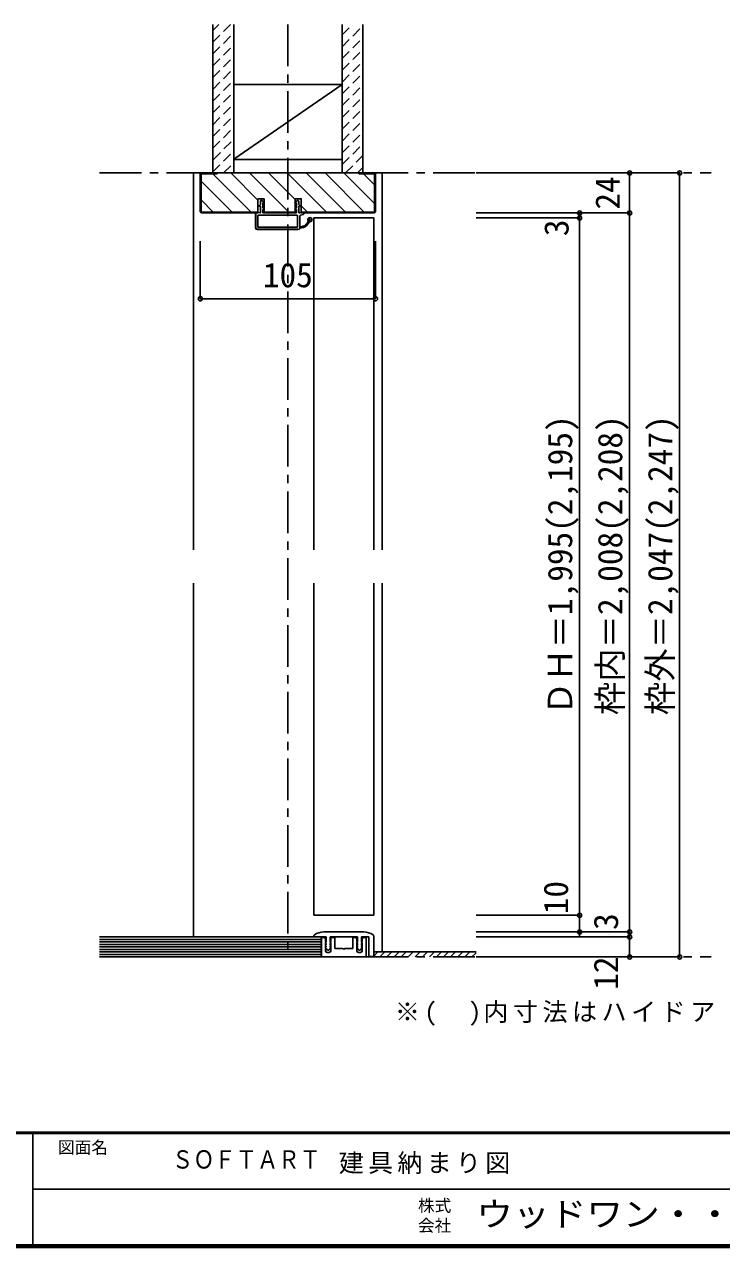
# Model space of a CAD drawing. Units: millimetres, scale not verified. Extents: x -973 to 977, y -718 to 696.
# Drawn here: x -3 to 414, y -701 to 32 of the extents above; entities that cross this region are included whole.
import ezdxf
from ezdxf.enums import TextEntityAlignment as Align

# ---------------------------------------------------------------- set-up
doc = ezdxf.new("R2010")
doc.units = ezdxf.units.MM
doc.header["$LTSCALE"] = 5
doc.header["$PDMODE"] = 32
doc.header["$PDSIZE"] = 2.5
doc.linetypes.add('CHAIN1', pattern=[8, 5, -1, 1, -1])
doc.linetypes.add('DASHED1', pattern=[1.8, 1.2, -0.6])
for name, color, linetype in [('0-0_補助線', 7, 'Continuous'), ('0-1_通り芯', 4, 'CHAIN1'), ('0-3_仕上げ', 7, 'Continuous'), ('0-4_枠', 3, 'Continuous'), ('0-6_扉', 6, 'Continuous'), ('0-7_金物', 7, 'Continuous'), ('0-A_文字', 3, 'Continuous'), ('0-B_寸法', 7, 'Continuous'), ('0-C_ハッチ', 4, 'DASHED1'), ('F-0_補助線', 7, 'Continuous'), ('F-1_枠', 6, 'Continuous'), ('F-A_文字', 7, 'Continuous')]:
    doc.layers.add(name, color=color, linetype=linetype)
doc.styles.add('HGP明朝B', font='')
doc.styles.add('ＭＳ ゴシック', font='')
doc.styles.get('HGP明朝B').set_extended_font_data('HGP明朝B')
doc.styles.get('ＭＳ ゴシック').set_extended_font_data('MS Gothic')

# ---------------------------------------------------------------- blocks, each defined once
blk = doc.blocks.new('2')
at = {"layer": '0-0_補助線'}
for p, q in [((-9.846, -9.622), (-9.846, 15.078)), ((-8.846, 16.078), (0.354, 16.078)), ((-8.846, 15.878), (0.637, 15.878)), ((-8.146, 14.678), (-1.546, 14.678)), ((-8.446, 14.378), (-8.446, -8.922)), ((-1.246, 14.378), (-1.246, -8.922)), ((0.154, 11.653), (2.154, 11.653)), ((0.154, 11.653), (0.154, -8.497)), ((2.154, 10.953), (2.154, 11.653)), ((3.154, 11.653), (2.512, 10.83)), ((3.154, 11.653), (6.154, 11.653)), ((4.154, 13.753), (4.154, 13.053)), ((5.154, 13.053), (4.512, 13.876)), ((7.154, 13.053), (5.154, 13.053)), ((6.154, 10.953), (6.154, 11.653)), ((7.558, 12.258), (6.516, 10.835)), ((-1.48, -10.622), (-8.846, -10.622)), ((-1.546, -9.222), (-8.146, -9.222)), ((-1.189, -10.85), (-0.732, -12.694)), ((0.354, -12.922), (-0.441, -12.922)), ((0.154, -8.497), (2.154, -8.497)), ((4.154, -9.897), (0.154, -9.897)), ((0.154, -9.897), (0.154, -10.622)), ((0.154, -10.622), (0.645, -12.548)), ((2.154, -7.797), (2.154, -8.497)), ((3.154, -8.497), (2.512, -7.674)), ((3.154, -8.497), (6.154, -8.497)), ((4.154, -10.597), (4.154, -9.897)), ((5.154, -9.897), (4.512, -10.72)), ((7.154, -9.897), (5.154, -9.897)), ((6.154, -7.797), (6.154, -8.497)), ((7.558, -9.101), (6.516, -7.679))]:
    blk.add_line(p, q, dxfattribs=at)
for points in [[(-9.646, 15.078), (-9.646, -9.622), (-9.846, -9.622)], [(4.154, 13.053), (0.154, 13.053), (0.649, 15.723)]]:
    blk.add_lwpolyline(points, dxfattribs=at)
for centre, radius, start, end in [((-8.846, 15.078), 1, 90, 180), ((-8.846, 15.078), 0.8, 90, 180), ((-8.146, 14.378), 0.3, 90, 180), ((-1.546, 14.378), 0.3, 0, 90), ((0.354, 15.778), 0.3, 349.49875, 90), ((2.354, 10.953), 0.2, 180, 322.03043), ((4.354, 13.753), 0.2, 37.96957, 180), ((6.354, 10.953), 0.2, 180, 323.78053), ((7.154, 12.553), 0.5, 323.78053, 90), ((-8.846, -9.622), 1, 180, 270), ((-2.846, -10.72), 6, 179.06153, 259.29815), ((-8.146, -8.922), 0.3, 180, 270), ((-2.846, -10.72), 5.3, 178.93757, 259.29815), ((-1.546, -8.922), 0.3, 270, 0), ((-1.48, -10.922), 0.3, 13.9282, 90), ((-0.441, -12.622), 0.3, 193.9282, 270), ((0.354, -12.622), 0.3, 270, 14.29438), ((2.354, -7.797), 0.2, 37.96957, 180), ((4.354, -10.597), 0.2, 180, 322.03043), ((6.354, -7.797), 0.2, 36.21947, 180), ((7.154, -9.397), 0.5, 270, 36.21947), ((-3.896, -16.272), 0.35, 259.29815, 79.29815)]:
    blk.add_arc(centre, radius, start, end, dxfattribs=at)
blk.add_point((-3.896, -16.622), dxfattribs=at)

msp = doc.modelspace()

# ---------------------------------------------------------------- linework, layer by layer
at = {"layer": '0-1_通り芯'}
for p, q in [((154.51, 32.333), (154.51, -526.667)), ((41.653, -56.667), (408.367, -56.667)), ((41.653, -526.667), (408.367, -526.667))]:
    msp.add_line(p, q, dxfattribs=at)
at = {"layer": '0-3_仕上げ', "color": 2}
for p, q in [((109.51, 32.333), (109.51, -56.667)), ((122.01, 32.333), (122.01, -56.667)), ((187.01, 32.333), (187.01, -56.667)), ((199.51, 32.333), (199.51, -56.667)), ((174.51, -526.667), (41.653, -526.667))]:
    msp.add_line(p, q, dxfattribs=at)
at = {"layer": '0-3_仕上げ'}
for p, q in [((122.01, -48.401), (187.01, -3.667)), ((174.51, -516.167), (41.653, -516.167)), ((174.51, -517.667), (41.653, -517.667)), ((174.51, -519.167), (41.653, -519.167)), ((174.51, -520.667), (41.653, -520.667)), ((174.51, -522.167), (41.653, -522.167)), ((174.51, -523.667), (41.653, -523.667)), ((174.51, -525.167), (41.653, -525.167)), ((206.01, -523.667), (267.367, -523.667))]:
    msp.add_line(p, q, dxfattribs=at)
at = {"layer": '0-3_仕上げ', "color": 3}
for p, q in [((122.01, -3.667), (187.01, -3.667)), ((122.01, -48.667), (187.01, -48.667))]:
    msp.add_line(p, q, dxfattribs=at)
at = {"layer": '0-3_仕上げ', "color": 2}
msp.add_lwpolyline([(174.51, -526.667), (174.51, -514.667), (41.653, -514.667)], dxfattribs=at)
at = {"layer": '0-4_枠', "color": 4}
for p, q in [((102.01, -56.667), (98.01, -56.667)), ((98.01, -56.667), (98.01, -282.667)), ((207.01, -56.667), (211.01, -56.667)), ((211.01, -56.667), (211.01, -282.667)), ((98.01, -302.667), (98.01, -514.667)), ((211.01, -302.667), (211.01, -523.667))]:
    msp.add_line(p, q, dxfattribs=at)
at = {"layer": '0-4_枠'}
for p, q in [((207.01, -56.667), (102.01, -56.667)), ((102.51, -79.752), (102.51, -57.167)), ((112.01, -57.167), (102.51, -57.167)), ((112.01, -56.667), (112.01, -57.167)), ((197.01, -57.167), (197.01, -56.667)), ((197.01, -57.167), (206.51, -57.167)), ((206.51, -79.752), (206.51, -57.167)), ((136.51, -72.167), (140.21, -72.167)), ((136.51, -80.667), (136.51, -72.167)), ((140.21, -80.667), (140.21, -72.167)), ((158.81, -80.667), (158.81, -72.167)), ((102.925, -80.167), (102.51, -79.752)), ((136.51, -80.167), (102.925, -80.167)), ((140.21, -80.167), (158.81, -80.167)), ((162.51, -80.167), (206.096, -80.167)), ((206.096, -80.167), (206.51, -79.752)), ((102.717, -80.667), (136.51, -80.667)), ((140.21, -80.667), (158.81, -80.667)), ((206.303, -80.667), (162.51, -80.667))]:
    msp.add_line(p, q, dxfattribs=at)
for points in [[(102.717, -80.667), (102.01, -79.959), (102.01, -56.667)], [(206.303, -80.667), (207.01, -79.959), (207.01, -56.667)], [(158.81, -72.167), (162.51, -72.167), (162.51, -80.667)]]:
    msp.add_lwpolyline(points, dxfattribs=at)
at = {"layer": '0-6_扉'}
for p, q in [((170.01, -83.667), (206.01, -83.667)), ((170.01, -83.667), (170.01, -282.667)), ((206.01, -83.667), (206.01, -282.667)), ((170.01, -302.667), (170.01, -501.667)), ((206.01, -302.667), (206.01, -501.667)), ((206.01, -501.667), (170.01, -501.667))]:
    msp.add_line(p, q, dxfattribs=at)
at = {"layer": '0-7_金物'}
for p, q in [((176.01, -511.667), (200.01, -511.667)), ((170.01, -514.183), (170.01, -514.667)), ((170.01, -514.667), (177.36, -514.667)), ((174.51, -526.667), (174.51, -514.967)), ((175.96, -514.967), (174.51, -514.967)), ((174.61, -514.967), (174.61, -526.667)), ((176.96, -517.217), (176.96, -515.967)), ((176.96, -517.217), (177.168, -517.562)), ((176.96, -518.217), (177.168, -517.871)), ((176.96, -522.967), (176.96, -518.217)), ((177.153, -518.012), (177.36, -517.667)), ((177.153, -518.321), (177.36, -518.667)), ((177.153, -519.512), (177.36, -519.167)), ((177.153, -519.821), (177.36, -520.167)), ((177.36, -514.667), (177.36, -517.667)), ((177.36, -518.667), (177.36, -519.167)), ((177.36, -520.167), (177.36, -520.667)), ((179.86, -514.667), (179.86, -517.667)), ((179.86, -514.667), (196.16, -514.667)), ((180.068, -518.012), (179.86, -517.667)), ((180.068, -518.321), (179.86, -518.667)), ((179.86, -518.667), (179.86, -519.167)), ((180.068, -519.512), (179.86, -519.167)), ((180.068, -519.821), (179.86, -520.167)), ((179.86, -520.167), (179.86, -520.667)), ((180.26, -517.217), (180.053, -517.562)), ((180.26, -518.217), (180.053, -517.871)), ((180.26, -517.217), (180.26, -515.967)), ((180.26, -522.967), (180.26, -518.217)), ((181.26, -514.967), (182.61, -514.967)), ((182.61, -514.967), (182.61, -521.667)), ((194.76, -514.967), (193.41, -514.967)), ((193.41, -514.967), (193.41, -521.667)), ((195.76, -517.217), (195.76, -515.967)), ((195.76, -517.217), (195.968, -517.562)), ((195.76, -518.217), (195.968, -517.871)), ((195.76, -522.967), (195.76, -518.217)), ((195.953, -518.012), (196.16, -517.667)), ((195.953, -518.321), (196.16, -518.667)), ((195.953, -519.512), (196.16, -519.167)), ((195.953, -519.821), (196.16, -520.167)), ((196.16, -514.667), (196.16, -517.667)), ((196.16, -518.667), (196.16, -519.167)), ((196.16, -520.167), (196.16, -520.667)), ((198.66, -514.667), (198.66, -517.667)), ((198.66, -514.667), (203.01, -514.667)), ((198.868, -518.012), (198.66, -517.667)), ((198.868, -518.321), (198.66, -518.667)), ((198.66, -518.667), (198.66, -519.167)), ((198.868, -519.512), (198.66, -519.167)), ((198.868, -519.821), (198.66, -520.167)), ((198.66, -520.167), (198.66, -520.667)), ((199.06, -517.217), (198.853, -517.562)), ((199.06, -518.217), (198.853, -517.871)), ((199.06, -517.217), (199.06, -515.967)), ((199.06, -522.967), (199.06, -518.217)), ((200.06, -514.967), (201.51, -514.967)), ((201.41, -514.967), (201.41, -526.667)), ((201.51, -526.667), (201.51, -514.967)), ((203.01, -514.667), (203.01, -526.367)), ((206.01, -514.183), (206.01, -526.367)), ((201.51, -526.667), (174.51, -526.667)), ((177.153, -521.012), (177.36, -520.667)), ((178.244, -522.507), (177.19, -521.371)), ((179.26, -523.967), (177.96, -523.967)), ((180.03, -521.371), (178.977, -522.507)), ((180.068, -521.012), (179.86, -520.667)), ((187.51, -521.667), (182.61, -521.667)), ((188.01, -522.167), (187.51, -521.667)), ((188.01, -522.167), (188.51, -521.667)), ((193.41, -521.667), (188.51, -521.667)), ((195.953, -521.012), (196.16, -520.667)), ((197.044, -522.507), (195.99, -521.371)), ((196.76, -523.967), (198.06, -523.967)), ((198.83, -521.371), (197.777, -522.507)), ((198.868, -521.012), (198.66, -520.667)), ((203.01, -526.367), (206.01, -526.367))]:
    msp.add_line(p, q, dxfattribs=at)
for centre, radius, start, end in [((176.01, -521.667), 10, 90, 123.74899), ((200.01, -521.667), 10, 56.25101, 90), ((171.01, -514.183), 1, 123.74899, 180), ((175.96, -515.967), 1, 0, 90), ((177.41, -518.167), 0.3, 149.05366, 210.94634), ((177.41, -519.667), 0.3, 149.05366, 210.94634), ((176.91, -517.717), 0.3, 329.05368, 30.94635), ((180.31, -517.717), 0.3, 149.05365, 210.94632), ((179.81, -518.167), 0.3, 329.05366, 30.94634), ((179.81, -519.667), 0.3, 329.05366, 30.94634), ((181.26, -515.967), 1, 90, 180), ((194.76, -515.967), 1, 0, 90), ((196.21, -518.167), 0.3, 149.05366, 210.94634), ((196.21, -519.667), 0.3, 149.05366, 210.94634), ((195.71, -517.717), 0.3, 329.05368, 30.94635), ((199.11, -517.717), 0.3, 149.05365, 210.94632), ((198.61, -518.167), 0.3, 329.05366, 30.94634), ((198.61, -519.667), 0.3, 329.05366, 30.94634), ((200.06, -515.967), 1, 90, 180), ((205.01, -514.183), 1, 0, 56.25101), ((177.96, -522.967), 1, 180, 270), ((177.41, -521.167), 0.3, 149.05366, 222.83826), ((178.61, -522.167), 0.5, 222.83826, 317.16174), ((179.26, -522.967), 1, 270, 0), ((179.81, -521.167), 0.3, 317.16174, 30.94634), ((196.76, -522.967), 1, 180, 270), ((196.21, -521.167), 0.3, 149.05366, 222.83826), ((197.41, -522.167), 0.5, 222.83826, 317.16174), ((198.06, -522.967), 1, 270, 0), ((198.61, -521.167), 0.3, 317.16174, 30.94634)]:
    msp.add_arc(centre, radius, start, end, dxfattribs=at)
at = {"layer": '0-B_寸法', "color": 4}
for p, q in [((389.367, -56.667), (267.367, -56.667)), ((359.367, -56.667), (359.367, -526.667)), ((389.367, -56.667), (389.367, -526.667)), ((359.367, -80.667), (267.367, -80.667)), ((329.367, -83.667), (267.367, -83.667)), ((329.367, -80.667), (329.367, -514.667)), ((102.01, -132.088), (102.01, -97.566)), ((329.367, -501.667), (267.367, -501.667)), ((359.367, -511.667), (267.367, -511.667)), ((359.367, -514.667), (267.367, -514.667)), ((389.367, -526.667), (267.367, -526.667))]:
    msp.add_line(p, q, dxfattribs=at)
msp.add_lwpolyline([(102.01, -132.088), (207.01, -132.088), (207.01, -97.566)], dxfattribs=at)
at = {"layer": '0-B_寸法'}
for p in [(359.367, -56.667), (389.367, -56.667), (329.367, -80.667), (359.367, -80.667), (329.367, -83.667), (102.01, -132.088), (207.01, -132.088), (329.367, -501.667), (329.367, -511.667), (359.367, -511.667), (359.367, -514.667), (359.367, -526.667), (389.367, -526.667)]:
    msp.add_point(p, dxfattribs=at)
at = {"layer": '0-C_ハッチ'}
for p, q in [((109.51, 28.794), (113.05, 32.333)), ((109.51, 21.722), (120.121, 32.333)), ((187.01, 26.085), (193.258, 32.333)), ((187.01, 19.014), (199.51, 31.514)), ((109.51, 14.651), (122.01, 27.151)), ((187.01, 11.943), (199.51, 24.443)), ((109.51, 7.58), (122.01, 20.08)), ((187.01, 4.872), (199.51, 17.372)), ((109.51, 0.509), (122.01, 13.009)), ((187.01, -2.199), (199.51, 10.301)), ((109.51, -6.562), (122.01, 5.938)), ((187.01, -9.27), (199.51, 3.23)), ((109.51, -13.633), (122.01, -1.133)), ((187.01, -16.341), (199.51, -3.841)), ((109.51, -20.704), (122.01, -8.204)), ((187.01, -23.412), (199.51, -10.912)), ((109.51, -27.775), (122.01, -15.275)), ((187.01, -30.483), (199.51, -17.983)), ((109.51, -34.846), (122.01, -22.346)), ((187.01, -37.554), (199.51, -25.054)), ((109.51, -41.917), (122.01, -29.417)), ((109.832, -48.667), (122.01, -36.488)), ((187.01, -44.625), (199.51, -32.125)), ((109.51, -56.059), (122.01, -43.559)), ((187.01, -51.696), (199.51, -39.196)), ((115.974, -56.667), (122.01, -50.63)), ((189.111, -56.667), (199.51, -46.267)), ((196.182, -56.667), (199.51, -53.338))]:
    msp.add_line(p, q, dxfattribs=at)
at = {"layer": '0-C_ハッチ', "linetype": 'Continuous'}
for p, q in [((109.412, -57.167), (132.412, -80.167)), ((120.226, -56.667), (136.51, -72.951)), ((131.54, -56.667), (155.04, -80.167)), ((142.853, -56.667), (158.81, -72.624)), ((154.168, -56.667), (177.667, -80.167)), ((165.481, -56.667), (188.981, -80.167)), ((176.795, -56.667), (200.295, -80.167)), ((188.108, -56.667), (206.51, -75.069)), ((199.922, -57.167), (206.51, -63.755)), ((102.51, -61.578), (121.099, -80.167)), ((102.51, -72.892), (109.785, -80.167)), ((162.51, -76.324), (166.353, -80.167)), ((206.01, -526.078), (208.421, -523.667)), ((209.664, -526.667), (212.664, -523.667)), ((213.907, -526.667), (216.907, -523.667)), ((218.149, -526.667), (221.149, -523.667)), ((222.392, -526.667), (225.392, -523.667)), ((226.634, -526.667), (229.634, -523.667)), ((230.877, -526.667), (233.877, -523.667)), ((235.12, -526.667), (238.12, -523.667)), ((239.362, -526.667), (242.362, -523.667)), ((243.605, -526.667), (246.605, -523.667)), ((247.848, -526.667), (250.848, -523.667)), ((252.09, -526.667), (255.09, -523.667)), ((256.333, -526.667), (259.333, -523.667)), ((260.576, -526.667), (263.576, -523.667)), ((264.818, -526.667), (267.367, -524.117))]:
    msp.add_line(p, q, dxfattribs=at)
at = {"layer": 'F-1_枠'}
for p, q in [((976.653, -631.667), (-973.347, -631.667)), ((976.653, -632.5), (-973.347, -632.5)), ((1.653, -632.5), (1.653, -699.167)), ((1.653, -665.833), (974.986, -665.834)), ((976.653, -699.167), (-973.347, -699.167)), ((976.653, -700), (-973.347, -700)), ((976.653, -700.833), (-973.347, -700.833))]:
    msp.add_line(p, q, dxfattribs=at)

# ---------------------------------------------------------------- block references
at = {"layer": '0-0_補助線', "rotation": 90}
msp.add_blockref('2', (151.088, -80.821), dxfattribs=at)

# ---------------------------------------------------------------- texts
at = {"layer": '0-A_文字', "color": 7, "insert": (218.648, -567.928), "char_height": 11, "attachment_point": 7, "style": 'ＭＳ ゴシック'}
msp.add_mtext('\\T1.18;※(\u3000)内寸法はハイドア', dxfattribs=at)
at = {"layer": '0-B_寸法', "style": 'ＭＳ ゴシック'}
for s, p in [('24', (357.878, -78.667)), ('3', (327.204, -94.552)), ('ＤＨ＝1,995(2,195)', (329.367, -381.667)), ('枠内＝2,008(2,208)', (359.367, -381.667)), ('枠外＝2,047(2,247)', (389.367, -381.667)), ('10', (326.867, -501.042)), ('3', (356.867, -510.417)), ('12', (356.867, -546.339))]:
    msp.add_text(s, height=14.66, rotation=90, dxfattribs=at).set_placement(p, align=Align.BOTTOM_LEFT)
msp.add_text('105', height=14.66, dxfattribs=at).set_placement((139.51, -129.588), align=Align.BOTTOM_LEFT)
at = {"layer": 'F-0_補助線', "style": 'HGP明朝B', "width": 0.85}
msp.add_text('ＳＯＦＴＡＲＴ', height=11, dxfattribs=at).set_placement((84.986, -656.798), align=Align.BOTTOM_LEFT)
at = {"layer": 'F-0_補助線', "insert": (185.035, -656.798), "char_height": 11, "attachment_point": 7, "style": 'ＭＳ ゴシック'}
msp.add_mtext('\\T1.17;建具納まり図', dxfattribs=at)
at = {"layer": 'F-A_文字', "style": 'ＭＳ ゴシック'}
for s, p in [('図面名', (16.653, -646.667)), ('株式', (232.486, -681.5)), ('会社', (232.486, -693.5))]:
    msp.add_text(s, height=7.331, dxfattribs=at).set_placement(p, align=Align.BOTTOM_LEFT)
at = {"layer": 'F-A_文字', "style": 'ＭＳ ゴシック', "width": 1.1}
msp.add_text('ウッドワン・・・', height=14.66, dxfattribs=at).set_placement((267.486, -692.5), align=Align.BOTTOM_LEFT)

doc.saveas('drawing.dxf')
